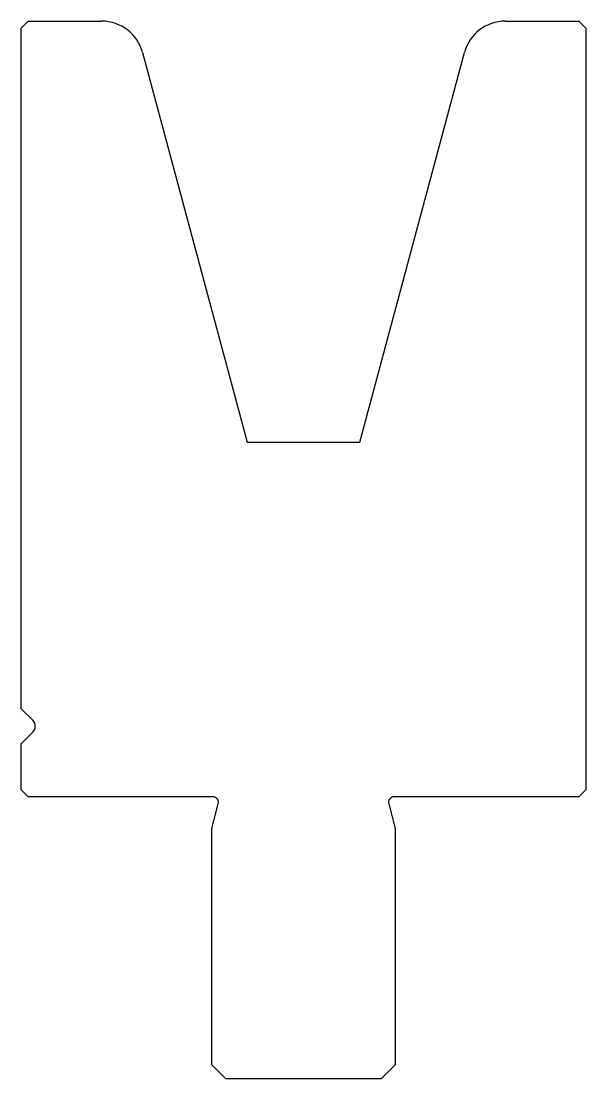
# Model space of a CAD drawing. Header units: metres. Extents: x -18.1 to 21.9, y -36.8 to 38.2.
import ezdxf

# ---------------------------------------------------------------- set-up
doc = ezdxf.new("R2010")
doc.units = ezdxf.units.M

msp = doc.modelspace()

# ---------------------------------------------------------------- linework, layer by layer
for p, q in [((-17.631527, 38.192765), (-18.131527, 37.692765)), ((-18.131527, -10.558707), (-18.131527, 37.692765)), ((-17.631527, 38.192765), (-12.433508, 38.192765)), ((16.170454, 38.192765), (21.368473, 38.192765)), ((21.868473, 37.692765), (21.368473, 38.192765)), ((21.868473, 37.692765), (21.868473, -16.307235)), ((-9.53573, 35.969222), (-2.131527, 8.336358)), ((5.868473, 8.336358), (13.272677, 35.969222)), ((-2.131527, 8.336358), (5.868473, 8.336358)), ((-17.307263, -11.382971), (-18.131527, -10.558707)), ((-18.131527, -13.055763), (-17.307263, -12.231499)), ((-18.131527, -16.307235), (-18.131527, -13.055763)), ((-18.131527, -16.307235), (-17.631527, -16.807235)), ((21.368473, -16.807235), (21.868473, -16.307235)), ((-4.551527, -16.807235), (-17.631527, -16.807235)), ((21.368473, -16.807235), (8.288473, -16.807235)), ((-4.631527, -19.051281), (-4.165156, -17.310763)), ((7.902103, -17.310763), (8.368473, -19.051281)), ((-4.631527, -35.807235), (-4.631527, -19.051281)), ((8.368473, -19.051281), (8.368473, -35.807235)), ((-4.631527, -35.807235), (-3.631527, -36.807235)), ((7.368473, -36.807235), (8.368473, -35.807235)), ((7.368473, -36.807235), (-3.631527, -36.807235))]:
    msp.add_line(p, q)
for centre, radius, start, end in [((-12.433508, 35.192765), 3, 15, 90), ((16.170454, 35.192765), 3, 90, 165), ((-17.731527, -11.807235), 0.6, 315, 45), ((-4.551527, -17.207235), 0.4, 345, 90), ((8.288473, -17.207235), 0.4, 90, 195)]:
    msp.add_arc(centre, radius, start, end)

doc.saveas('drawing.dxf')
